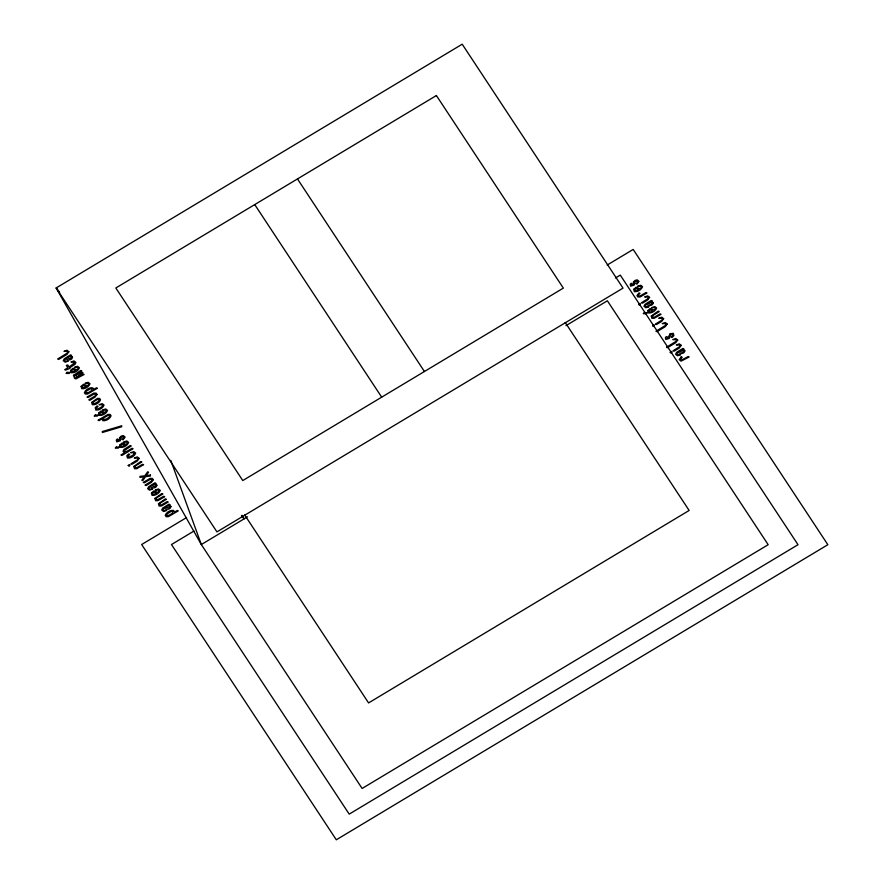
<?xml version="1.0" encoding="UTF-8"?>
<svg xmlns="http://www.w3.org/2000/svg" width="884" height="884" viewBox="0 0 884 884"><rect width="100%" height="100%" fill="white"/><g stroke="black" fill="none" stroke-linecap="round" stroke-linejoin="round"><path stroke-width="1.33" d="M670.105 333.809C669.475 335.014 666.437 341.224 667.276 336.959L666.337 336.583L665.365 337.688L665.818 339.489L669.298 338.395L670.547 334.594L672.702 334.616L672.68 335.633L671.1 337.003L672.127 337.412L673.906 335.566L673.276 333.312L670.127 333.798M681.133 356.937L679.155 359.622L681.045 361.147L689.177 356.981L688.15 356.561L681.586 360.086L680.503 359.213L682.194 357.335L681.166 356.915M88.212 392.75L91.605 390.606L92.002 389.037L90.389 388.75L86.278 391.214A1.967 1.216 -29.5 0 0 85.892 392.783L88.157 392.772M95.24 403.413L98.632 401.27L99.03 399.701L97.417 399.413L93.306 401.877A1.967 1.216 -29.5 0 0 92.919 403.447L95.196 403.447M105.782 419.414L109.185 417.259L109.572 415.701L107.959 415.403L103.859 417.867A1.967 1.216 -29.5 0 0 103.472 419.447L105.737 419.436M126.876 451.404L132.059 448.298L133.086 448.707L121.959 455.393L120.931 454.973L124.467 452.851L123.064 451.359L124.003 449.459L130.235 445.536L131.274 445.956L124.556 450.398L124.909 451.713L126.832 451.437M169.054 515.394L172.457 513.239L172.844 511.681L171.231 511.383L167.131 513.847A1.967 1.216 -29.5 0 0 166.745 515.427L169.01 515.416M186.557 517.571L141.65 544.522L336.307 839.8L827.844 544.71L633.187 249.443L607.186 265.045M193.983 531.03L171.485 544.533L349.213 814.131L798.009 544.71L620.281 275.112L615.54 277.952M247.487 516.831L201.32 544.544L56.156 287.963L462.21 44.2L623.01 288.118L216.956 531.892L56.156 287.963L59.637 292.239M565.937 325.655L607.374 300.781L768.174 544.699L362.12 788.462L201.32 544.544L170.789 460.387M241.454 515.681L244.061 518.886L242.028 515.284M565.241 322.516L689.144 510.466L368.584 702.924L244.68 514.963M297.477 178.933L424.43 371.501M254.736 204.591L381.689 397.159M102.422 431.514L102.345 432.497L121.649 426.762L121.738 425.779L102.422 431.514M150.446 475.051L150.357 476.045L145.495 476.664L142.788 480.598L141.816 480.266L144.169 476.83L139.915 477.371L140.015 476.388L144.899 475.769L147.584 471.846L148.567 472.2L146.236 475.592L150.446 475.051M93.483 388.927L93.406 389.634L96.4 387.833L97.439 388.242L87.472 394.043L85.273 394.043L84.389 392.695C85.461 389.645 89.417 387.358 92.61 387.767L93.483 388.927M102.058 418.839L102.853 420.707C106.047 421.115 110.003 418.828 111.075 415.778L110.191 414.43L107.992 414.419L98.025 420.22L99.052 420.64L102.058 418.839M174.336 511.56L174.258 512.267L177.253 510.466L178.281 510.886L168.325 516.687L166.126 516.676L165.242 515.339C166.314 512.289 170.269 510.002 173.463 510.399L174.336 511.56M119.506 437.79C121.34 440.221 116.003 442.309 118.213 439.348L117.274 438.972L116.29 440.088L116.754 441.878L120.224 440.784L121.473 436.983L123.627 437.016L123.616 438.033L122.025 439.392L123.064 439.812L125.108 437.061L123.219 435.547L121.064 436.199L119.506 437.79M633.419 282.073C635.253 284.504 629.916 286.593 632.126 283.631L631.187 283.256L630.204 284.372L630.668 286.162L634.137 285.068L635.386 281.267L637.541 281.3L637.53 282.305L635.95 283.676L636.977 284.096L639.021 281.333L637.132 279.83L634.977 280.482L633.419 282.073M102.677 405.491L101.55 407.071L97.373 409.159L96.279 408.286L98.036 406.364L96.997 405.955L95.207 407.756L95.826 410.043C99.019 410.441 102.964 408.165 104.047 405.104L102.19 403.612L99.074 404.706L102.179 404.739L102.677 405.491M134.313 453.481L133.186 455.061L129.009 457.15L127.915 456.277L129.672 454.354L128.633 453.945L126.843 455.746L127.462 458.034C130.655 458.431 134.6 456.155 135.683 453.094L133.827 451.602L130.71 452.696L133.815 452.73L134.313 453.481M70.598 370.429L71.217 372.716C74.411 373.125 78.356 370.838 79.438 367.788L77.582 366.285L74.466 367.379L77.571 367.412L78.079 368.186A1.978 1.216 -29.5 0 1 76.886 369.777L73.029 368.241L70.598 370.429M81.14 386.43L81.759 388.717C84.952 389.115 88.908 386.838 89.98 383.778L88.135 382.286L85.019 383.38L88.124 383.413L88.632 384.186A1.978 1.216 -29.5 0 1 87.439 385.778L83.582 384.242L81.14 386.43M98.721 413.082L99.34 415.381C102.533 415.778 106.478 413.491 107.561 410.441L105.704 408.949L102.588 410.043L105.693 410.077L106.202 410.85A1.978 1.216 -29.5 0 1 105.008 412.43L101.152 410.905L98.721 413.082M119.804 445.083L120.434 447.37C123.627 447.768 127.572 445.492 128.644 442.431L126.799 440.939L123.683 442.033L126.788 442.066L127.296 442.84A1.978 1.216 -29.5 0 1 126.103 444.431L122.246 442.895L119.804 445.083M151.44 493.073L152.07 495.36C155.264 495.758 159.208 493.482 160.291 490.421L158.435 488.929L155.319 490.023L158.424 490.056L158.932 490.83A1.978 1.216 -29.5 0 1 157.739 492.421L153.882 490.885L151.44 493.073M633.717 289.355L634.347 291.654C637.541 292.052 641.486 289.764 642.569 286.714L640.712 285.223L637.596 286.317L640.701 286.35L641.209 287.123A1.978 1.216 -29.5 0 1 640.016 288.703L636.16 287.178L633.717 289.355M647.784 310.693L648.403 312.98C651.596 313.378 655.552 311.102 656.624 308.041L654.779 306.549L651.663 307.643L654.768 307.676L655.276 308.45A1.978 1.216 -29.5 0 1 654.083 310.041L650.226 308.505L647.784 310.693M72.51 357.269C72.035 360.462 67.869 360.584 65.847 358.716A1.978 1.216 -29.5 0 0 64.654 360.296L65.162 361.07L68.267 361.103L65.151 362.197L63.294 360.705L64.245 358.816L70.477 354.893L71.505 355.313L67.184 357.909L70.554 358.683L71.184 357.733L70.455 356.849L71.438 355.876L72.51 357.269M156.877 485.25C156.402 488.443 152.225 488.554 150.214 486.686A1.978 1.216 -29.5 0 0 149.02 488.266L149.518 489.051L152.623 489.073L149.518 490.167L147.661 488.675L148.611 486.786L154.844 482.863L155.871 483.283L151.54 485.88L154.921 486.653L155.551 485.703L154.822 484.83L155.805 483.846L156.877 485.25M170.932 506.576C170.468 509.77 166.291 509.891 164.269 508.013A1.978 1.216 -29.5 0 0 163.076 509.604L163.584 510.377L166.689 510.411L163.573 511.504L161.728 510.002L162.678 508.112L168.91 504.2L169.938 504.609L165.606 507.217L168.988 507.991L169.618 507.04L168.888 506.156L169.872 505.173L170.932 506.576M653.21 302.869C652.746 306.063 648.569 306.173 646.547 304.306A1.978 1.216 -29.5 0 0 645.353 305.886L645.861 306.671L648.966 306.693L645.85 307.787L644.005 306.295L644.955 304.405L651.188 300.483L652.215 300.903L647.884 303.499L651.265 304.273L651.895 303.322L651.165 302.45L652.149 301.466L653.21 302.869M684.846 350.86C684.382 354.053 680.205 354.164 678.183 352.296A1.978 1.216 -29.5 0 0 676.989 353.876L677.498 354.661L680.603 354.683L677.487 355.777L675.641 354.285L676.591 352.396L682.824 348.473L683.851 348.893L679.52 351.489L682.901 352.263L683.531 351.313L682.802 350.44L683.785 349.456L684.846 350.86M74.565 362.86L69.096 367.015L67.759 364.981L66.311 365.401L67.858 367.755L64.687 369.656L65.714 370.076L69.969 368.33L69.582 367.755L74.974 364.341L75.913 362.44L74.024 360.915L71.018 362.009L74.068 362.097L74.565 362.86M68.886 351.777L66.908 354.473L58.687 359.412L57.659 358.992L66.996 353.268A1.967 1.216 -29.5 0 0 67.018 351.412L63.991 351.346L66.996 350.252L68.886 351.777M91.682 402.419L92.312 404.706C95.505 405.115 99.45 402.828 100.533 399.778L99.649 398.43L97.439 398.43L91.682 402.419M97.008 394.441L95.03 397.137L89.825 400.253L88.798 399.833L95.118 395.933A1.967 1.216 -29.5 0 0 95.505 394.363L93.892 394.076L88.013 397.502L86.986 397.082L93.925 393.093L96.124 393.093L97.008 394.441M133.871 466.409L134.49 468.697L136.689 468.697L143.628 464.708L142.6 464.288L136.722 467.713L135.075 467.393L135.495 465.857L141.816 461.956L140.788 461.536L133.871 466.409M139.186 458.42L137.208 461.117L132.014 464.244L130.976 463.824L137.307 459.923A1.967 1.216 -29.5 0 0 137.318 458.067L134.291 457.989L137.296 456.895L139.186 458.42M153.252 479.747L151.275 482.443L146.07 485.57L145.042 485.15L151.363 481.25A1.967 1.216 -29.5 0 0 151.75 479.68L150.136 479.393L144.258 482.819L143.23 482.399L150.169 478.41L152.368 478.41L153.252 479.747M154.965 498.399L155.584 500.687L157.783 500.698L164.722 496.697L163.695 496.289L157.816 499.714L156.17 499.383L156.578 497.858L162.91 493.946L161.871 493.526L154.965 498.399M158.479 503.736L159.098 506.024L161.297 506.024L168.236 502.035L167.209 501.615L161.33 505.04L159.684 504.72L160.092 503.184L166.424 499.283L165.396 498.863L158.479 503.736M649.585 297.367L647.607 300.063L642.414 303.19L641.375 302.77L647.707 298.869A1.967 1.216 -29.5 0 0 647.718 297.013L644.69 296.947L647.696 295.853L649.585 297.367M651.298 316.019L651.917 318.306L654.116 318.317L661.055 314.317L660.028 313.908L654.149 317.334L652.502 317.002L652.922 315.478L659.243 311.566L658.215 311.146L651.298 316.019M663.652 318.704L661.674 321.4L656.469 324.516L655.442 324.108L661.762 320.196A1.967 1.216 -29.5 0 0 661.773 318.339L658.746 318.273L661.762 317.179L663.652 318.704M667.166 324.03L665.188 326.726L656.967 331.666L655.939 331.246L665.276 325.533A1.967 1.216 -29.5 0 0 665.298 323.677L662.271 323.599L665.276 322.505L667.166 324.03M677.708 340.031L675.73 342.727L667.508 347.666L666.481 347.246L675.829 341.522A1.967 1.216 -29.5 0 0 675.84 339.666L672.812 339.6L675.818 338.506L677.708 340.031M681.221 345.357L679.255 348.053L674.05 351.18L673.022 350.76L679.343 346.859A1.967 1.216 -29.5 0 0 679.354 345.003L676.326 344.937L679.332 343.843L681.221 345.357M73.494 375.346L74.665 378.396L75.869 378.916L84.146 374.473L83.107 374.054L75.869 377.656L82.963 372.683L81.936 372.263L74.687 375.866L81.792 370.904L80.753 370.484L73.494 375.346M638.469 294.681L638.823 295.996L640.082 296.007L645.972 292.571L647 292.991L640.06 296.98L637.861 296.98L636.966 295.632L638.955 292.947L640.016 293.344L638.469 294.681M128.235 465.415C129.373 468.266 131.495 462.431 128.235 465.415M638.624 304.361C639.773 307.223 641.894 301.389 638.624 304.361M652.69 325.688C653.829 328.55 655.95 322.715 652.69 325.688M670.271 352.351C671.409 355.213 673.531 349.379 670.271 352.351M67.151 372.363L66.09 373.413L69.107 373.457L70.168 372.407L67.151 372.363M95.273 415.027L94.212 416.077L97.229 416.11L98.29 415.06L95.273 415.027M116.368 447.017L115.307 448.066L118.323 448.111L119.384 447.05L116.368 447.017M644.337 312.627L643.276 313.676L646.303 313.721L647.364 312.66L644.337 312.627M72.731 369.468L72.19 369.91A1.967 1.216 -29.5 0 0 71.836 371.457L73.449 371.744L75.538 370.584L72.731 369.468M83.273 385.468L82.731 385.91A1.967 1.216 -29.5 0 0 82.378 387.446L83.991 387.733L86.08 386.584L83.273 385.468M100.853 412.132L100.312 412.574A1.967 1.216 -29.5 0 0 99.947 414.11L101.572 414.397L103.66 413.248L100.853 412.132M121.937 444.122L121.395 444.564A1.967 1.216 -29.5 0 0 121.042 446.1L122.655 446.387L124.755 445.238L121.937 444.122M153.573 492.112L153.031 492.554A1.967 1.216 -29.5 0 0 152.678 494.09L154.291 494.377L156.391 493.228L153.573 492.112M635.85 288.405L635.309 288.847A1.967 1.216 -29.5 0 0 634.955 290.383L636.568 290.67L638.668 289.521L635.85 288.405M649.917 309.731L649.375 310.173A1.967 1.216 -29.5 0 0 649.022 311.709L650.635 311.997L652.724 310.848L649.917 309.731M436.387 95.538L115.826 287.985L242.78 480.553L563.34 288.107L436.387 95.538"/></g></svg>
